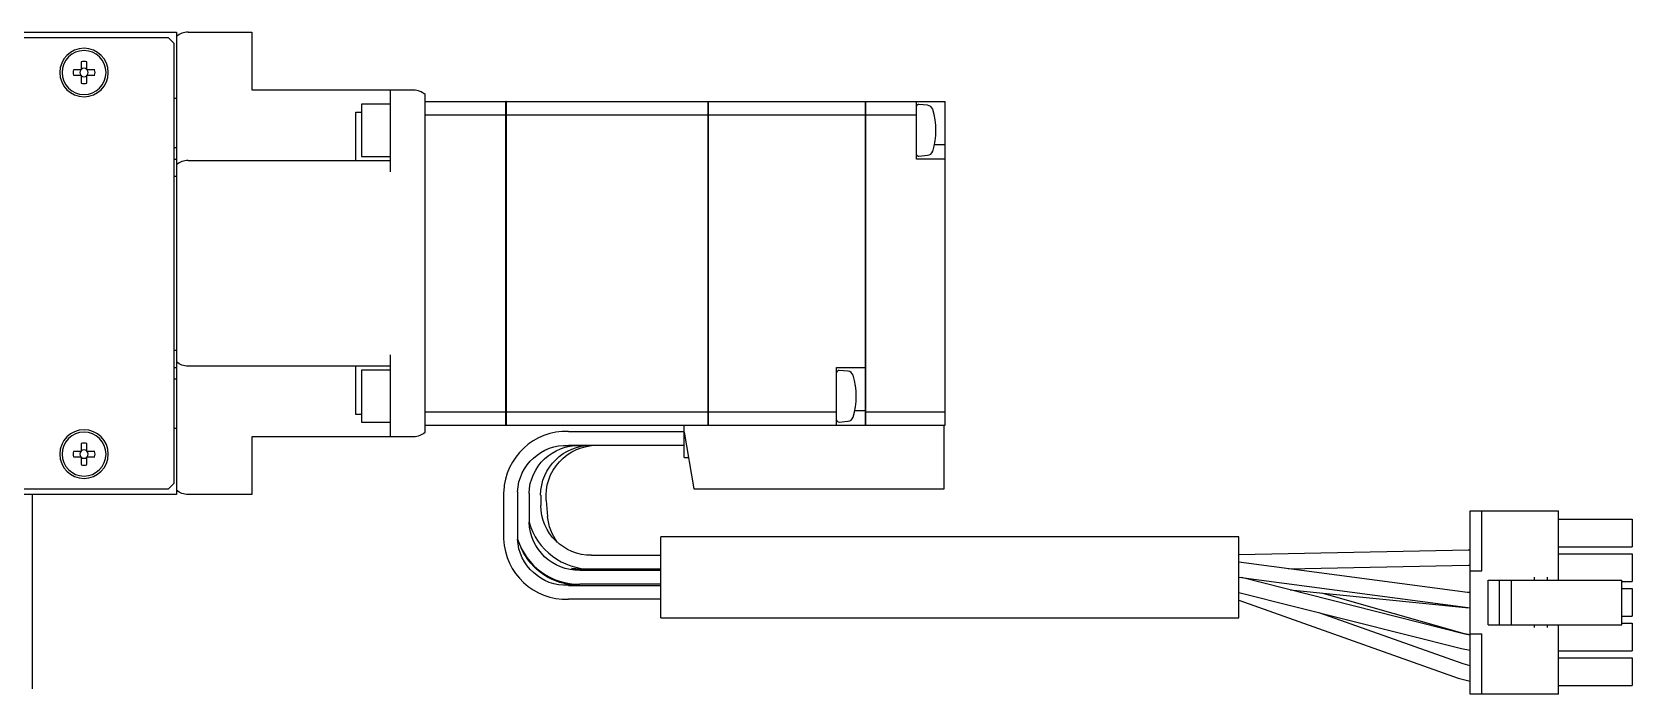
# Model space of a CAD drawing. Extents: x 0 to 695, y -8 to 427.
# Drawn here: x 556.7 to 695.1, y 267 to 324.2 of the extents above; entities that cross this region are included whole.
import ezdxf

# ---------------------------------------------------------------- set-up
doc = ezdxf.new("R2010")
doc.units = 0
doc.header["$LTSCALE"] = 0.5
doc.layers.add('MSM_CONTINUOUS', color=7, linetype='CONTINUOUS')

msp = doc.modelspace()

# ---------------------------------------------------------------- linework, layer by layer
at = {"layer": 'MSM_CONTINUOUS'}
for p, q in [((540.19, 324.24), (569.19, 324.24)), ((569.19, 324.24), (569.19, 284.24)), ((570.19, 324.24), (575.69, 324.24)), ((575.69, 324.24), (575.69, 319.24)), ((568.49, 323.74), (554.49, 323.74)), ((568.99, 323.24), (568.49, 323.74)), ((568.99, 285.24), (568.99, 323.24)), ((560.95, 321.66), (560.95, 320.98)), ((561.43, 320.98), (561.43, 321.66)), ((560.95, 320.98), (560.27, 320.98)), ((560.27, 320.5), (560.95, 320.5)), ((560.95, 320.5), (560.95, 319.83)), ((562.11, 320.98), (561.43, 320.98)), ((561.43, 319.83), (561.43, 320.5)), ((561.43, 320.5), (562.11, 320.5)), ((569.19, 318.49), (568.99, 318.49)), ((575.69, 319.24), (589.69, 319.24)), ((587.69, 312.14), (587.69, 319.24)), ((590.69, 289.63), (590.69, 318.86)), ((584.69, 317.32), (585.19, 317.32)), ((584.69, 313.14), (584.69, 317.32)), ((585.19, 317.99), (585.19, 313.49)), ((587.69, 317.99), (585.19, 317.99)), ((590.69, 318.24), (597.68, 318.24)), ((590.69, 317.09), (597.68, 317.09)), ((597.68, 290.24), (597.68, 318.24)), ((597.69, 318.23), (597.68, 318.23)), ((597.69, 317.09), (597.68, 317.09)), ((597.69, 318.24), (615.18, 318.24)), ((597.69, 318.24), (597.69, 290.24)), ((597.69, 317.09), (615.18, 317.09)), ((615.18, 290.24), (615.18, 318.24)), ((615.19, 318.23), (615.18, 318.23)), ((615.19, 317.09), (615.18, 317.09)), ((615.19, 318.24), (628.79, 318.24)), ((615.19, 318.24), (615.19, 290.24)), ((615.19, 317.09), (628.79, 317.09)), ((628.79, 290.24), (628.79, 318.24)), ((628.79, 318.23), (628.8, 318.23)), ((628.79, 317.09), (628.8, 317.09)), ((628.8, 318.24), (635.69, 318.24)), ((628.8, 318.24), (628.8, 290.24)), ((628.8, 317.09), (633.19, 317.09)), ((633.19, 313.24), (633.19, 318.24)), ((634.16, 317.91), (633.4, 317.98)), ((635.69, 290.24), (635.69, 318.24)), ((569.19, 314.24), (568.99, 314.24)), ((635.69, 314.49), (634.75, 314.49)), ((568.99, 313.24), (569.19, 313.24)), ((570.19, 313.14), (587.69, 313.14)), ((585.19, 313.49), (587.69, 313.49)), ((635.69, 313.24), (633.19, 313.24)), ((633.4, 313.51), (634.16, 313.58)), ((569.19, 311.74), (568.99, 311.74)), ((568.99, 296.74), (569.19, 296.74)), ((587.69, 289.24), (587.69, 296.34)), ((568.99, 295.24), (569.19, 295.24)), ((587.69, 295.34), (570.19, 295.34)), ((584.69, 291.16), (584.69, 295.34)), ((585.19, 294.99), (585.19, 290.49)), ((587.69, 294.99), (585.19, 294.99)), ((626.29, 295.24), (628.79, 295.24)), ((626.29, 290.24), (626.29, 295.24)), ((627.27, 294.91), (626.51, 294.98)), ((568.99, 294.24), (569.19, 294.24)), ((585.19, 291.16), (584.69, 291.16)), ((590.69, 291.4), (597.68, 291.4)), ((597.69, 291.4), (615.18, 291.4)), ((615.19, 291.4), (615.18, 291.4)), ((615.19, 291.4), (626.29, 291.4)), ((628.79, 291.49), (627.86, 291.49)), ((628.79, 291.4), (628.8, 291.4)), ((628.8, 291.4), (635.69, 291.4)), ((568.99, 289.99), (569.19, 289.99)), ((585.19, 290.49), (587.69, 290.49)), ((590.69, 290.24), (597.68, 290.24)), ((597.69, 290.24), (635.69, 290.24)), ((603.09, 289.69), (613.09, 289.69)), ((613.09, 287.44), (613.09, 290.24)), ((613.09, 289.64), (613.95, 284.74)), ((615.19, 290.25), (615.18, 290.25)), ((626.51, 290.51), (627.27, 290.58)), ((628.79, 290.25), (628.8, 290.25)), ((635.59, 284.74), (635.59, 290.24)), ((560.95, 287.98), (560.27, 287.98)), ((560.95, 288.66), (560.95, 287.98)), ((561.43, 287.98), (561.43, 288.66)), ((562.11, 287.98), (561.43, 287.98)), ((589.69, 289.24), (575.69, 289.24)), ((575.69, 289.24), (575.69, 284.24)), ((613.09, 288.49), (603.09, 288.49)), ((605.57, 288.49), (605.33, 288.49)), ((560.27, 287.5), (560.95, 287.5)), ((560.95, 287.5), (560.95, 286.83)), ((561.43, 286.83), (561.43, 287.5)), ((561.43, 287.5), (562.11, 287.5)), ((613.09, 287.44), (613.48, 287.44)), ((568.49, 284.74), (568.99, 285.24)), ((569.19, 284.24), (463.69, 284.24)), ((554.49, 284.74), (568.49, 284.74)), ((556.69, 284.24), (556.69, 267.44)), ((575.69, 284.24), (570.19, 284.24)), ((597.49, 280.4), (597.49, 284.49)), ((598.69, 284.49), (598.69, 280.4)), ((599.69, 284.33), (599.69, 281.86)), ((600.69, 284.18), (600.69, 283.31)), ((601.16, 283.73), (601.29, 282.34)), ((613.95, 284.74), (635.59, 284.74)), ((681.09, 282.84), (688.74, 282.84)), ((681.09, 266.99), (681.09, 282.84)), ((682.11, 277.65), (682.11, 282.84)), ((688.74, 276.85), (688.74, 282.84)), ((688.74, 282.12), (695.09, 282.12)), ((695.09, 282.12), (695.09, 279.72)), ((598.7, 280.4), (598.69, 280.44)), ((611.09, 273.59), (611.09, 280.59)), ((661.09, 280.59), (611.09, 280.59)), ((661.09, 273.59), (661.09, 280.59)), ((688.74, 279.72), (695.09, 279.72)), ((605.09, 278.99), (611.09, 278.99)), ((680.98, 279.44), (661.09, 279.04)), ((680.85, 275.78), (661.09, 278.4)), ((681.09, 279.44), (680.91, 279.44)), ((681.09, 279.44), (680.98, 279.44)), ((688.74, 279.12), (695.09, 279.12)), ((695.09, 279.12), (695.09, 276.72)), ((603.38, 277.85), (603.35, 277.85)), ((603.35, 277.85), (603.38, 277.85)), ((604.09, 277.79), (603.38, 277.85)), ((603.38, 277.85), (604.59, 277.69)), ((611.09, 277.79), (604.09, 277.79)), ((604.09, 277.69), (611.09, 277.69)), ((661.09, 277.09), (680.68, 274.49)), ((680.64, 272.18), (661.31, 277.06)), ((665.39, 277.83), (680.94, 278.14)), ((680.94, 278.14), (681.09, 278.14)), ((681.09, 277.65), (682.11, 277.65)), ((682.64, 272.99), (682.64, 276.85)), ((682.64, 276.85), (694.2, 276.85)), ((683.64, 272.99), (683.64, 276.85)), ((684.66, 272.99), (684.66, 276.85)), ((686.64, 277.1), (686.64, 276.85)), ((687.79, 276.85), (687.79, 277.1)), ((694.2, 272.99), (694.2, 276.85)), ((603.09, 276.39), (611.09, 276.39)), ((611.09, 276.49), (604.09, 276.49)), ((661.09, 275.77), (680.33, 270.92)), ((665.51, 276), (680.68, 274.48)), ((680.59, 272.21), (668.27, 275.72)), ((681.09, 275.76), (680.85, 275.78)), ((694.2, 276.72), (695.09, 276.72)), ((694.2, 276.12), (695.09, 276.12)), ((695.09, 276.12), (695.09, 273.72)), ((611.09, 275.19), (603.09, 275.19)), ((661.09, 275.1), (680.06, 268.37)), ((680.68, 274.49), (681.09, 274.45)), ((680.68, 274.48), (681.09, 274.45)), ((611.09, 273.59), (661.09, 273.59)), ((680.49, 269.6), (668.02, 274.02)), ((682.64, 272.99), (694.2, 272.99)), ((686.64, 272.99), (686.64, 272.74)), ((687.79, 272.74), (687.79, 272.99)), ((688.74, 266.99), (688.74, 272.99)), ((694.2, 273.72), (695.09, 273.72)), ((694.2, 273.12), (695.09, 273.12)), ((695.09, 273.12), (695.09, 270.72)), ((681.09, 272.1), (680.59, 272.21)), ((681.09, 272.09), (680.64, 272.18)), ((681.09, 272.19), (682.11, 272.19)), ((682.11, 266.99), (682.11, 272.19)), ((680.33, 270.92), (681.09, 270.78)), ((688.74, 270.72), (695.09, 270.72)), ((688.74, 270.12), (695.09, 270.12)), ((695.09, 270.12), (695.09, 267.72)), ((681.09, 269.43), (680.48, 269.6)), ((680.05, 268.37), (681.09, 268.11)), ((680.06, 268.37), (681.09, 268.11)), ((688.74, 267.72), (695.09, 267.72)), ((688.74, 266.99), (681.09, 266.99))]:
    msp.add_line(p, q, dxfattribs=at)
at = {"layer": 'MSM_CONTINUOUS', "extrusion": (0, 0, -1)}
for centre, radius in [((-561.19, 320.74), 2.1), ((-561.19, 320.74), 1.9), ((-561.19, 287.74), 2.1), ((-561.19, 287.74), 1.9)]:
    msp.add_circle(centre, radius, dxfattribs=at)
at = {"layer": 'MSM_CONTINUOUS'}
for centre, radius, start, end in [((570.19, 322.74), 1.5, 90, 131.8103), ((561.19, 320.74), 0.95, 75.3667, 104.6333), ((561.19, 320.74), 0.365, 48.8496, 131.1504), ((561.19, 320.74), 0.95, 165.3667, 194.6333), ((561.19, 320.74), 0.365, 138.8496, 221.1504), ((561.19, 320.74), 0.365, 228.8496, 311.1504), ((561.19, 320.74), 0.95, 255.3667, 284.6333), ((561.19, 320.74), 0.365, 318.8496, 41.1504), ((561.19, 320.74), 0.95, 345.3667, 14.6333), ((633.38, 317.78), 0.2, 85, 161.8051), ((634.12, 317.41), 0.5, 17.6292, 85), ((628.88, 315.74), 6, 342.3708, 17.6292), ((570.19, 311.64), 1.5, 90, 131.8103), ((633.38, 313.71), 0.2, 198.1949, 275), ((634.12, 314.08), 0.5, 275, 342.3708), ((626.49, 294.78), 0.2, 85, 180), ((627.23, 294.41), 0.5, 17.6292, 85), ((621.99, 292.74), 6, 342.3708, 17.6292), ((626.49, 290.71), 0.2, 180, 275), ((627.23, 291.08), 0.5, 275, 342.3708), ((602.9, 284.29), 5.41, 87.9657, 177.8137), ((561.19, 287.74), 0.95, 165.3667, 194.6333), ((561.19, 287.74), 0.365, 138.8496, 221.1504), ((561.19, 287.74), 0.95, 75.3667, 104.6333), ((561.19, 287.74), 0.365, 48.8496, 131.1504), ((561.19, 287.74), 0.365, 318.8496, 41.1504), ((561.19, 287.74), 0.95, 345.3667, 14.6333), ((561.19, 287.74), 0.365, 228.8496, 311.1504), ((561.19, 287.74), 0.95, 255.3667, 284.6333), ((605.06, 283.38), 5.59, 195.9654, 270.2921), ((602.89, 280.6), 5.41, 182.1273, 272.0933), ((604.01, 282.06), 5.57, 197.3809, 270.7723)]:
    msp.add_arc(centre, radius, start, end, dxfattribs=at)
at = {"layer": 'MSM_CONTINUOUS', "extrusion": (0, 0, -1)}
for centre, radius, start, end in [((-589.69, 317.74), 1.5, 90, 131.8103), ((-570.19, 296.84), 1.5, 270, 311.8103), ((-589.69, 290.74), 1.5, 228.1897, 270), ((-602.9, 284.28), 4.22, 2.8542, 92.5704), ((-603.97, 284.21), 4.29, 1.642, 91.5567), ((-605.04, 284.14), 4.36, 0.5892, 90.5857), ((-605.54, 284.11), 4.39, 355.0821, 90.1308), ((-570.19, 285.74), 1.5, 270, 311.8103), ((-605.05, 283.35), 4.36, 269.4314, 359.3937), ((-605.64, 282.73), 4.37, 322.9581, 354.9542), ((-603.98, 281.98), 4.29, 268.4892, 358.3121), ((-602.9, 280.61), 4.22, 267.5064, 357.069), ((-603.98, 281.84), 5.45, 271.1091, 336.0046)]:
    msp.add_arc(centre, radius, start, end, dxfattribs=at)

doc.saveas('drawing.dxf')
